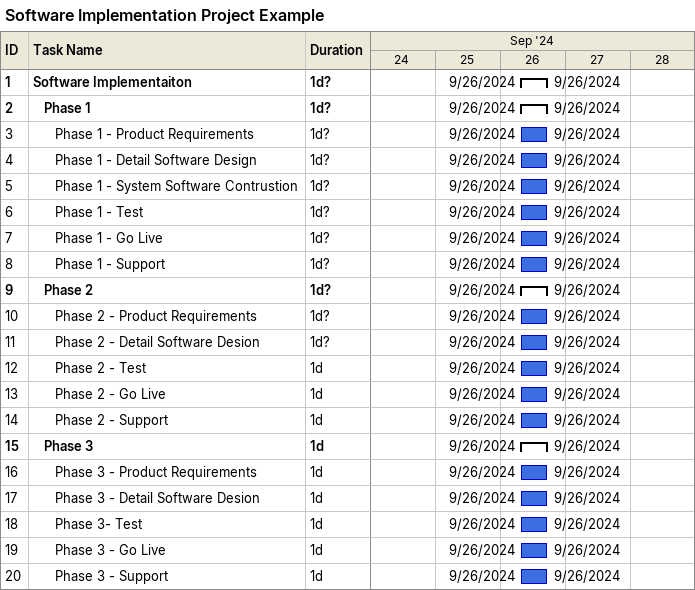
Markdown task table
Software Implementation Project Example

| ID | Level | Task | Duration | Start | Finish |
|---|---|---|---|---|---|
| 1 | 1 | **Software Implementaiton** | 1d? | 2024-09-26 | 2024-09-26 |
| 2 | 2 | **Phase 1** | 1d? | 2024-09-26 | 2024-09-26 |
| 3 | 3 | Phase 1 - Product Requirements | 1d? | 2024-09-26 | 2024-09-26 |
| 4 | 3 | Phase 1 - Detail Software Design | 1d? | 2024-09-26 | 2024-09-26 |
| 5 | 3 | Phase 1 - System Software Contrustion | 1d? | 2024-09-26 | 2024-09-26 |
| 6 | 3 | Phase 1 - Test | 1d? | 2024-09-26 | 2024-09-26 |
| 7 | 3 | Phase 1 - Go Live | 1d? | 2024-09-26 | 2024-09-26 |
| 8 | 3 | Phase 1 - Support | 1d? | 2024-09-26 | 2024-09-26 |
| 9 | 2 | **Phase 2** | 1d? | 2024-09-26 | 2024-09-26 |
| 10 | 3 | Phase 2 - Product Requirements | 1d? | 2024-09-26 | 2024-09-26 |
| 11 | 3 | Phase 2 - Detail Software Desion | 1d? | 2024-09-26 | 2024-09-26 |
| 12 | 3 | Phase 2 - Test | 1d | 2024-09-26 | 2024-09-26 |
| 13 | 3 | Phase 2 - Go Live | 1d | 2024-09-26 | 2024-09-26 |
| 14 | 3 | Phase 2 - Support | 1d | 2024-09-26 | 2024-09-26 |
| 15 | 2 | **Phase 3** | 1d | 2024-09-26 | 2024-09-26 |
| 16 | 3 | Phase 3 - Product Requirements | 1d | 2024-09-26 | 2024-09-26 |
| 17 | 3 | Phase 3 - Detail Software Desion | 1d | 2024-09-26 | 2024-09-26 |
| 18 | 3 | Phase 3- Test | 1d | 2024-09-26 | 2024-09-26 |
| 19 | 3 | Phase 3 - Go Live | 1d | 2024-09-26 | 2024-09-26 |
| 20 | 3 | Phase 3 - Support | 1d | 2024-09-26 | 2024-09-26 |
